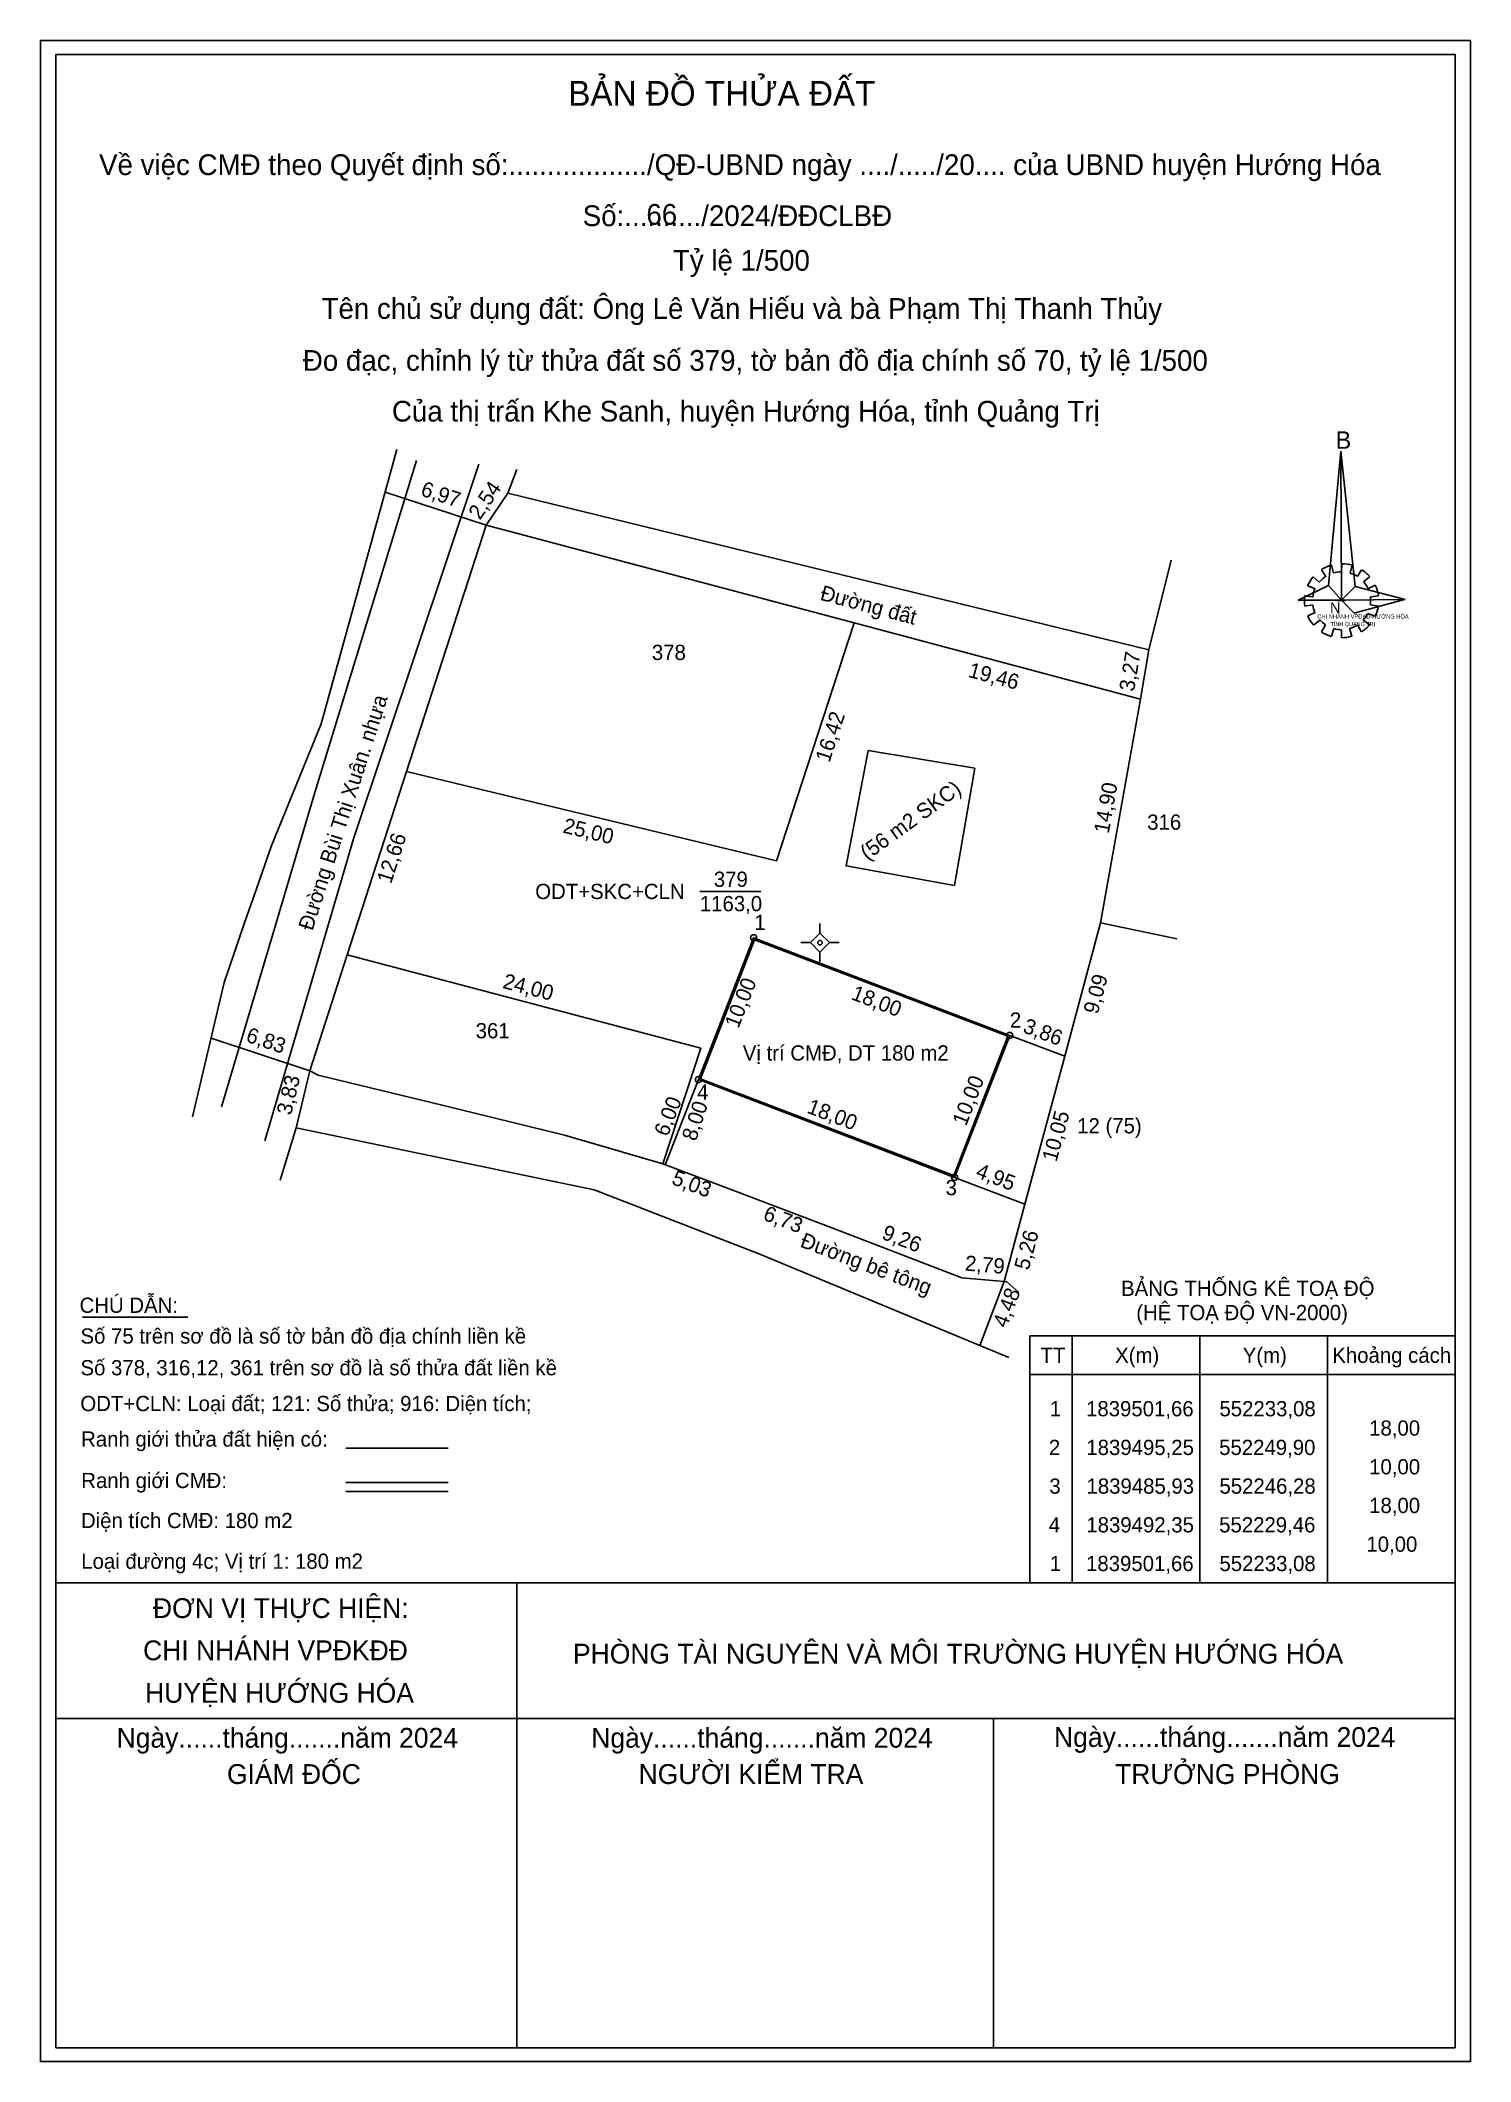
# Model space of a CAD drawing. Extents: x 552186 to 552280, y 1839428 to 1839561.
import ezdxf

# ---------------------------------------------------------------- set-up
doc = ezdxf.new("R2010")
doc.units = 0
for name, color, linetype in [('Level 1', 7, 'Continuous'), ('Level 10', 7, 'Continuous'), ('Level 11', 7, 'Continuous'), ('Level 13', 7, 'Continuous'), ('Level 15', 7, 'Continuous'), ('Level 16', 7, 'Continuous'), ('Level 2', 7, 'Continuous'), ('Level 20', 7, 'Continuous'), ('Level 21', 7, 'Continuous'), ('Level 22', 7, 'Continuous'), ('Level 28', 7, 'Continuous'), ('Level 4', 7, 'Continuous'), ('Level 5', 7, 'Continuous'), ('Level 58', 7, 'Continuous'), ('Level 59', 7, 'Continuous')]:
    doc.layers.add(name, color=color, linetype=linetype)

msp = doc.modelspace()

# ---------------------------------------------------------------- linework, layer by layer
at = {"layer": 'Level 1'}
for p, q in [((552270.66, 1839525.38), (552270.37, 1839525.81)), ((552271.02, 1839526.11), (552271.15, 1839525.6)), ((552271.68, 1839525.68), (552271.7, 1839526.21)), ((552272.38, 1839526.11), (552272.25, 1839525.58)), ((552272.73, 1839525.38), (552273.01, 1839525.81)), ((552269.27, 1839524.11), (552269.79, 1839524.03)), ((552269.95, 1839524.56), (552269.47, 1839524.76)), ((552269.82, 1839525.35), (552270.21, 1839525)), ((552273.53, 1839525.35), (552273.14, 1839525.02)), ((552273.42, 1839524.57), (552273.9, 1839524.81)), ((552274.12, 1839524.11), (552273.58, 1839524.03)), ((552269.79, 1839523.5), (552269.27, 1839523.42)), ((552269.47, 1839522.78), (552269.95, 1839523.01)), ((552271.43, 1839523.8), (552271.94, 1839523.8)), ((552273.9, 1839522.76), (552273.41, 1839522.95)), ((552273.58, 1839523.5), (552274.12, 1839523.42)), ((552274.12, 1839523.62), (552274.12, 1839523.62)), ((552274.12, 1839523.62), (552274.12, 1839523.62)), ((552270.26, 1839522.51), (552269.85, 1839522.18)), ((552270.37, 1839521.74), (552270.64, 1839522.2)), ((552271.18, 1839521.95), (552271.02, 1839521.44)), ((552271.68, 1839521.36), (552271.68, 1839521.87)), ((552272.21, 1839521.95), (552272.36, 1839521.46)), ((552273.01, 1839521.74), (552272.73, 1839522.18)), ((552273.11, 1839522.51), (552273.54, 1839522.2))]:
    msp.add_line(p, q, dxfattribs=at)
for points in [[(552271.65, 1839533.6), (552271.68, 1839523.82), (552270.83, 1839524.79)], [(552271.65, 1839533.6), (552271.68, 1839523.82), (552272.59, 1839524.72)], [(552268.84, 1839523.82), (552270.83, 1839524.79), (552271.68, 1839523.82)], [(552275.86, 1839523.85), (552271.68, 1839523.82), (552272.59, 1839524.72)], [(552275.83, 1839523.87), (552272.51, 1839522.97), (552271.68, 1839523.82)]]:
    msp.add_lwpolyline(points, close=True, dxfattribs=at)
for centre, major_axis, start_param, end_param in [((552271.69, 1839523.78), (1.91, 0), 2.133735, 2.444963), ((552271.69, 1839523.78), (2.44, 0), 1.84956, 2.139009), ((552271.69, 1839523.78), (1.91, 0), 1.569856, 1.856111), ((552271.69, 1839523.78), (2.44, 0), 1.279242, 1.563322), ((552271.69, 1839523.78), (1.91, 0), 1.002709, 1.275562), ((552271.69, 1839523.78), (2.44, 0), 0.710562, 0.996872), ((552271.68, 1839523.75), (2.04, -1.33), 3.569886, 3.856919), ((552271.69, 1839523.78), (2.44, 0), 2.439582, 2.724002), ((552271.69, 1839523.78), (1.91, 0), 2.723685, 3.015158), ((552271.69, 1839523.78), (1.91, 0), 0.426784, 0.706465), ((552271.69, 1839523.78), (1.91, 0), 6.135584, 6.416185), ((552271.69, 1839523.78), (2.44, 0), 0.139051, 0.433933), ((552271.69, 1839523.78), (2.44, 0), 3.569886, 3.856919), ((552271.69, 1839523.78), (1.91, 0), 3.2823, 3.561051), ((552271.69, 1839523.78), (1.91, 0), 5.549695, 5.830716), ((552271.69, 1839523.78), (2.44, 0), 5.849798, 6.138396), ((552271.69, 1839523.78), (1.91, 0), 3.860776, 4.132583), ((552271.68, 1839523.77), (2.44, 0), 4.147091, 4.436593), ((552271.69, 1839523.78), (1.91, 0), 4.438547, 4.71314), ((552271.69, 1839523.78), (2.44, 0), 4.71301, 4.997611), ((552271.69, 1839523.78), (1.91, 0), 4.990871, 5.284602), ((552271.69, 1839523.78), (2.44, 0), 5.285614, 5.570855)]:
    msp.add_ellipse(centre, major_axis=major_axis, ratio=0.995001, start_param=start_param, end_param=end_param, dxfattribs=at)
at = {"layer": 'Level 10'}
msp.add_line((552210.29, 1839512.57), (552210.29, 1839512.57), dxfattribs=at)
msp.add_lwpolyline([(552210.29, 1839512.57), (552206.4, 1839500.53), (552229.61, 1839494.42), (552227.12, 1839486.82), (552231.82, 1839485.04), (552238.11, 1839482.66), (552246.75, 1839479.33), (552249.53, 1839479.09), (552250.9, 1839484.17), (552253.51, 1839493.88), (552255.87, 1839502.65), (552258.49, 1839517.32), (552239.68, 1839522.32), (552234.59, 1839506.71), (552210.29, 1839512.57)], dxfattribs=at)
at = {"layer": 'Level 11'}
for p, q in [((552237.44, 1839501.97), (552236.81, 1839501.34)), ((552237.44, 1839502.59), (552237.44, 1839501.97)), ((552238.06, 1839501.34), (552237.44, 1839501.97)), ((552236.81, 1839501.34), (552236.19, 1839501.34)), ((552236.81, 1839501.34), (552237.44, 1839500.72)), ((552237.44, 1839500.72), (552238.06, 1839501.34)), ((552237.44, 1839500.72), (552237.44, 1839500.09)), ((552238.69, 1839501.34), (552238.06, 1839501.34))]:
    msp.add_line(p, q, dxfattribs=at)
msp.add_circle((552237.44, 1839501.34), 0.15, dxfattribs=at)
at = {"layer": 'Level 13'}
msp.add_line((552229.54, 1839504.7), (552233.56, 1839504.7), dxfattribs=at)
at = {"layer": 'Level 15'}
for points in [[(552201.74, 1839502.7), (552204.2, 1839510.97), (552210.95, 1839532.98)], [(552215.04, 1839532.74), (552206.8, 1839508.15), (552205.2, 1839502.7)], [(552198.13, 1839490.57), (552201.74, 1839502.7)], [(552205.2, 1839502.7), (552200.99, 1839488.32)]]:
    msp.add_lwpolyline(points, dxfattribs=at)
msp.add_lwpolyline([(552240.6, 1839513.95), (552247.6, 1839512.79), (552246.27, 1839505.1), (552239.15, 1839506.37)], close=True, dxfattribs=at)
msp.add_lwpolyline([(552240.6, 1839513.95), (552247.6, 1839512.79), (552246.27, 1839505.1), (552239.15, 1839506.37)], close=True, dxfattribs=at)
at = {"layer": 'Level 16'}
for p, q in [((552216.94, 1839530.85), (552217.53, 1839532.39)), ((552210.29, 1839512.57), (552215.52, 1839528.75)), ((552215.52, 1839528.75), (552239.68, 1839522.32)), ((552259.03, 1839520.55), (552260.5, 1839526.44)), ((552255.87, 1839502.65), (552260.88, 1839501.58)), ((552220.67, 1839488.71), (552227.12, 1839486.82)), ((552225.62, 1839487.26), (552227.12, 1839486.82)), ((552222.78, 1839485.04), (552222.6, 1839485.11)), ((552233.49, 1839480.89), (552222.78, 1839485.04)), ((552233.49, 1839480.89), (552243.45, 1839476.76)), ((552249.53, 1839479.09), (552249.71, 1839479.07)), ((552249.71, 1839479.07), (552250.5, 1839478.38)), ((552243.45, 1839476.76), (552249.84, 1839474.11))]:
    msp.add_line(p, q, dxfattribs=at)
for points in [[(552201.39, 1839507.64), (552204.69, 1839515.71), (552206.9, 1839523.69), (552209.66, 1839533.7)], [(552216.94, 1839530.85), (552239.78, 1839525.26), (552259.03, 1839520.55)], [(552200.44, 1839504.88), (552201.39, 1839507.64)], [(552196.24, 1839489.91), (552198.31, 1839498.73), (552199.68, 1839502.7), (552200.44, 1839504.88)], [(552206.4, 1839500.53), (552203.93, 1839492.92), (552204.49, 1839492.63), (552212.62, 1839490.67), (552220.67, 1839488.71), (552224.37, 1839487.62)], [(552202, 1839485.74), (552203.04, 1839489.19), (552222.6, 1839485.11)]]:
    msp.add_lwpolyline(points, dxfattribs=at)
msp.add_lwpolyline([(552249.77, 1839495.19), (552233.14, 1839501.53), (552229.59, 1839492.41), (552246.22, 1839486.06)], close=True, dxfattribs=at)
at = {"layer": 'Level 20'}
msp.add_lwpolyline([(552249.9, 1839495.25), (552246.28, 1839485.93), (552229.46, 1839492.35), (552233.08, 1839501.66), (552249.9, 1839495.25)], dxfattribs=at)
at = {"layer": 'Level 21'}
for centre in [(552233.08, 1839501.66), (552249.9, 1839495.25), (552249.9, 1839495.25), (552229.46, 1839492.35), (552246.28, 1839485.93)]:
    msp.add_circle(centre, 0.2, dxfattribs=at)
at = {"layer": 'Level 22'}
for p, q in [((552189.01, 1839476.75), (552195.92, 1839476.75)), ((552206.3, 1839468.16), (552213.03, 1839468.16)), ((552206.3, 1839465.9), (552213.03, 1839465.9)), ((552206.3, 1839465.32), (552213.03, 1839465.32)), ((552187.27, 1839459.32), (552279.14, 1839459.32)), ((552187.27, 1839453.47), (552187.27, 1839459.32)), ((552217.54, 1839453.47), (552217.54, 1839459.28)), ((552279.14, 1839453.47), (552279.14, 1839459.32)), ((552217.54, 1839428.81), (552217.54, 1839453.47)), ((552187.27, 1839450.41), (552217.54, 1839450.41)), ((552217.54, 1839450.41), (552248.84, 1839450.41)), ((552248.84, 1839450.41), (552279.14, 1839450.41)), ((552248.84, 1839428.81), (552248.84, 1839450.41)), ((552217.54, 1839428.81), (552248.84, 1839428.81))]:
    msp.add_line(p, q, dxfattribs=at)
for points in [[(552280.16, 1839560.56), (552280.16, 1839427.9), (552186.25, 1839427.9), (552186.25, 1839560.56), (552280.16, 1839560.56)], [(552279.14, 1839450.46), (552279.14, 1839559.64), (552187.27, 1839559.64), (552187.27, 1839450.46)], [(552187.27, 1839559.64), (552187.27, 1839428.81), (552217.54, 1839428.81)], [(552248.84, 1839428.81), (552279.14, 1839428.81), (552279.14, 1839559.64)]]:
    msp.add_lwpolyline(points, dxfattribs=at)
at = {"layer": 'Level 28'}
msp.add_line((552258.49, 1839517.32), (552255.87, 1839502.65), dxfattribs=at)
at = {"layer": 'Level 5'}
for p, q in [((552208.89, 1839530.91), (552215.52, 1839528.75)), ((552215.52, 1839528.75), (552216.94, 1839530.85)), ((552258.49, 1839517.32), (552259.03, 1839520.55)), ((552197.45, 1839495.07), (552203.93, 1839492.92)), ((552249.9, 1839495.25), (552253.51, 1839493.88)), ((552203.04, 1839489.19), (552203.93, 1839492.92)), ((552227.28, 1839486.76), (552229.46, 1839492.35)), ((552246.28, 1839485.93), (552250.9, 1839484.17)), ((552249.53, 1839479.09), (552247.94, 1839474.9))]:
    msp.add_line(p, q, dxfattribs=at)
at = {"layer": 'Level 58'}
for p, q in [((552206.4, 1839500.53), (552229.61, 1839494.42)), ((552203.93, 1839492.92), (552204.49, 1839492.63)), ((552204.49, 1839492.63), (552212.62, 1839490.67)), ((552212.62, 1839490.67), (552220.67, 1839488.71)), ((552227.12, 1839486.82), (552231.82, 1839485.04)), ((552231.82, 1839485.04), (552238.11, 1839482.66)), ((552238.11, 1839482.66), (552246.75, 1839479.33)), ((552246.75, 1839479.33), (552249.53, 1839479.09))]:
    msp.add_line(p, q, dxfattribs=at)
at = {"layer": 'Level 59'}
for p, q in [((552251.22, 1839475.53), (552279.14, 1839475.53)), ((552251.22, 1839475.53), (552251.22, 1839459.32)), ((552254.01, 1839475.53), (552254.01, 1839459.32)), ((552262.39, 1839475.53), (552262.39, 1839459.32)), ((552270.77, 1839475.53), (552270.77, 1839459.32)), ((552279.14, 1839475.53), (552279.14, 1839459.32)), ((552251.22, 1839472.99), (552279.14, 1839472.99)), ((552251.22, 1839459.32), (552279.14, 1839459.32))]:
    msp.add_line(p, q, dxfattribs=at)

# ---------------------------------------------------------------- texts
at = {"layer": 'Level 1'}
for s, height, p in [('B', 1.15, (552271.3, 1839533.75)), ('CHI NHÁNH VPĐKĐ-HƯỚNG HÓA', 0.2715, (552270.1, 1839522.61)), ('N', 0.717, (552270.93, 1839522.96)), ('TỈNH QUẢNG TRỊ', 0.2594, (552270.97, 1839522.12))]:
    msp.add_text(s, height=height, dxfattribs=at).set_placement(p)
at = {"layer": 'Level 13'}
msp.add_text('379', height=1, dxfattribs=at).set_placement((552230.47, 1839505))
at = {"layer": 'Level 16'}
for s, rotation, p in [('Đường đất', 345.1042, (552237.39, 1839523.85)), ('(56 m2 SKC)', 35.7827, (552240.54, 1839506.71)), ('Đường bê tông', 339.2744, (552236.07, 1839481.4))]:
    msp.add_text(s, height=1, rotation=rotation, dxfattribs=at).set_placement(p)
for s, p in [('378', (552226.4, 1839519.89)), ('316', (552258.93, 1839508.75)), ('361', (552214.83, 1839495.06)), ('Vị trí CMĐ, DT 180 m2', (552232.37, 1839493.6)), ('12 (75)', (552254.33, 1839488.82))]:
    msp.add_text(s, height=1, dxfattribs=at).set_placement(p)
at = {"layer": 'Level 2'}
msp.add_text('ODT+SKC+CLN', height=1, dxfattribs=at).set_placement((552218.74, 1839504.2))
at = {"layer": 'Level 21'}
for s, p in [('1', (552233.13, 1839502.17)), ('2', (552249.91, 1839495.76)), ('4', (552229.37, 1839491.03)), ('3', (552245.69, 1839484.76))]:
    msp.add_text(s, height=1, dxfattribs=at).set_placement(p)
at = {"layer": 'Level 22'}
for s, height, p in [('BẢN ĐỒ THỬA ĐẤT', 1.6318, (552220.91, 1839556.27)), ('Về việc CMĐ theo Quyết định số:................../QĐ-UBND ngày ..../...../20.... của UBND huyện Hướng Hóa', 1.35984, (552190.1, 1839551.72)), ('Số:........../2024/ĐĐCLBĐ', 1.3598, (552221.86, 1839548.37)), ('66', 1.36, (552226.04, 1839548.46)), ('Tỷ lệ 1/500', 1.3598, (552227.78, 1839545.44)), ('Tên chủ sử dụng đất: Ông Lê Văn Hiếu và bà Phạm Thị Thanh Thủy', 1.3598, (552204.71, 1839542.28)), ('Đo đạc, chỉnh lý từ thửa đất số 379, tờ bản đồ địa chính số 70, tỷ lệ 1/500', 1.3598, (552203.48, 1839538.87)), ('Của thị trấn Khe Sanh, huyện Hướng Hóa, tỉnh Quảng Trị', 1.3598, (552209.33, 1839535.54)), ('BẢNG THỐNG KÊ TOẠ ĐỘ', 1, (552257.21, 1839478.15)), ('CHÚ DẪN:', 1, (552188.82, 1839477.04)), ('(HỆ TOẠ ĐỘ VN-2000)', 1, (552258.21, 1839476.56)), ('Số 75 trên sơ đồ là số tờ bản đồ địa chính liền kề', 1, (552188.88, 1839475.02)), ('Số 378, 316,12, 361 trên sơ đồ là số thửa đất liền kề', 1, (552188.88, 1839472.94)), ('ODT+CLN: Loại đất; 121: Số thửa; 916: Diện tích;', 1, (552188.87, 1839470.59)), ('Ranh giới thửa đất hiện có:', 1, (552188.92, 1839468.26)), ('Ranh giới CMĐ:', 1, (552188.93, 1839465.54)), ('Diện tích CMĐ: 180 m2', 1, (552188.91, 1839462.91)), ('Loại đường 4c; Vị trí 1: 180 m2', 1, (552188.93, 1839460.24)), ('ĐƠN VỊ THỰC HIỆN:', 1.3, (552193.64, 1839457.01)), ('CHI NHÁNH VPĐKĐĐ', 1.3, (552192.99, 1839454.24)), ('PHÒNG TÀI NGUYÊN VÀ MÔI TRƯỜNG HUYỆN HƯỚNG HÓA', 1.3, (552221.22, 1839454.02)), ('HUYỆN HƯỚNG HÓA', 1.3, (552193.12, 1839451.45)), ('Ngày......tháng.......năm 2024', 1.3, (552191.25, 1839448.5)), ('Ngày......tháng.......năm 2024', 1.3, (552222.42, 1839448.5)), ('Ngày......tháng.......năm 2024', 1.3, (552252.81, 1839448.55)), ('GIÁM ĐỐC', 1.3, (552198.5, 1839446.12)), ('NGƯỜI KIỂM TRA', 1.3, (552225.53, 1839446.12)), ('TRƯỞNG PHÒNG', 1.3, (552256.82, 1839446.12))]:
    msp.add_text(s, height=height, dxfattribs=at).set_placement(p)
at = {"layer": 'Level 4'}
msp.add_text('1163,0', height=1, dxfattribs=at).set_placement((552229.55, 1839503.4))
at = {"layer": 'Level 5'}
for s, rotation, p in [('6,97', 341.9445, (552211.16, 1839530.7)), ('2,54', 55.9338, (552215.11, 1839529.03)), ('3,27', 80.5089, (552258.06, 1839517.78)), ('19,46', 345.1042, (552247.12, 1839518.79)), ('Đường Bùi Thị Xuân. nhựa', 72.0903, (552204.11, 1839502.07)), ('16,42', 71.9404, (552238.06, 1839513.12)), ('14,90', 79.874, (552256.4, 1839508.46)), ('25,00', 346.4418, (552220.5, 1839508.57)), ('12,66', 72.0903, (552209.27, 1839505.15)), ('24,00', 345.2516, (552216.55, 1839498.37)), ('10,00', 68.724, (552232.08, 1839495.66)), ('9,09', 74.9387, (552255.68, 1839496.59)), ('18,00', 339.1357, (552239.43, 1839497.64)), ('3,86', 339.1353, (552250.7, 1839495.48)), ('6,83', 341.6422, (552199.68, 1839494.86)), ('3,83', 76.5798, (552202.71, 1839489.97)), ('10,00', 68.7242, (552247.03, 1839489.25)), ('6,00', 68.7242, (552227.44, 1839488.56)), ('8,00', 71.8596, (552229.29, 1839488.26)), ('18,00', 339.1153, (552236.52, 1839490.19)), ('10,05', 74.9382, (552252.97, 1839486.91)), ('5,03', 339.2572, (552227.64, 1839485.51)), ('4,95', 339.1151, (552247.6, 1839485.96)), ('6,73', 339.2744, (552233.64, 1839483.17)), ('9,26', 338.9225, (552241.43, 1839481.92)), ('5,26', 74.9387, (552251.14, 1839479.79)), ('2,79', 355.0658, (552246.93, 1839479.82)), ('4,48', 69.1828, (552249.69, 1839476))]:
    msp.add_text(s, height=1, rotation=rotation, dxfattribs=at).set_placement(p)
at = {"layer": 'Level 59'}
for s, p in [(' TT', (552251.55, 1839473.76)), (' X(m)', (552256.45, 1839473.76)), (' Y(m)', (552264.83, 1839473.76)), ('Khoảng cách', (552271.08, 1839473.76)), (' 1', (552252.16, 1839470.25)), (' 1839501,66', (552254.54, 1839470.25)), (' 552233,08', (552263.3, 1839470.25)), (' 18,00', (552273.13, 1839468.98)), (' 2', (552252.1, 1839467.71)), (' 1839495,25', (552254.56, 1839467.71)), (' 552249,90', (552263.28, 1839467.71)), (' 10,00', (552273.13, 1839466.44)), (' 3', (552252.13, 1839465.17)), (' 1839485,93', (552254.57, 1839465.17)), (' 552246,28', (552263.3, 1839465.17)), (' 18,00', (552273.13, 1839463.9)), (' 4', (552252.09, 1839462.63)), (' 1839492,35', (552254.56, 1839462.63)), (' 552229,46', (552263.28, 1839462.63)), ('10,00', (552273.32, 1839461.36)), (' 1', (552252.16, 1839460.09)), (' 1839501,66', (552254.54, 1839460.09)), (' 552233,08', (552263.3, 1839460.09))]:
    msp.add_text(s, height=1, dxfattribs=at).set_placement(p)

doc.saveas('drawing.dxf')
